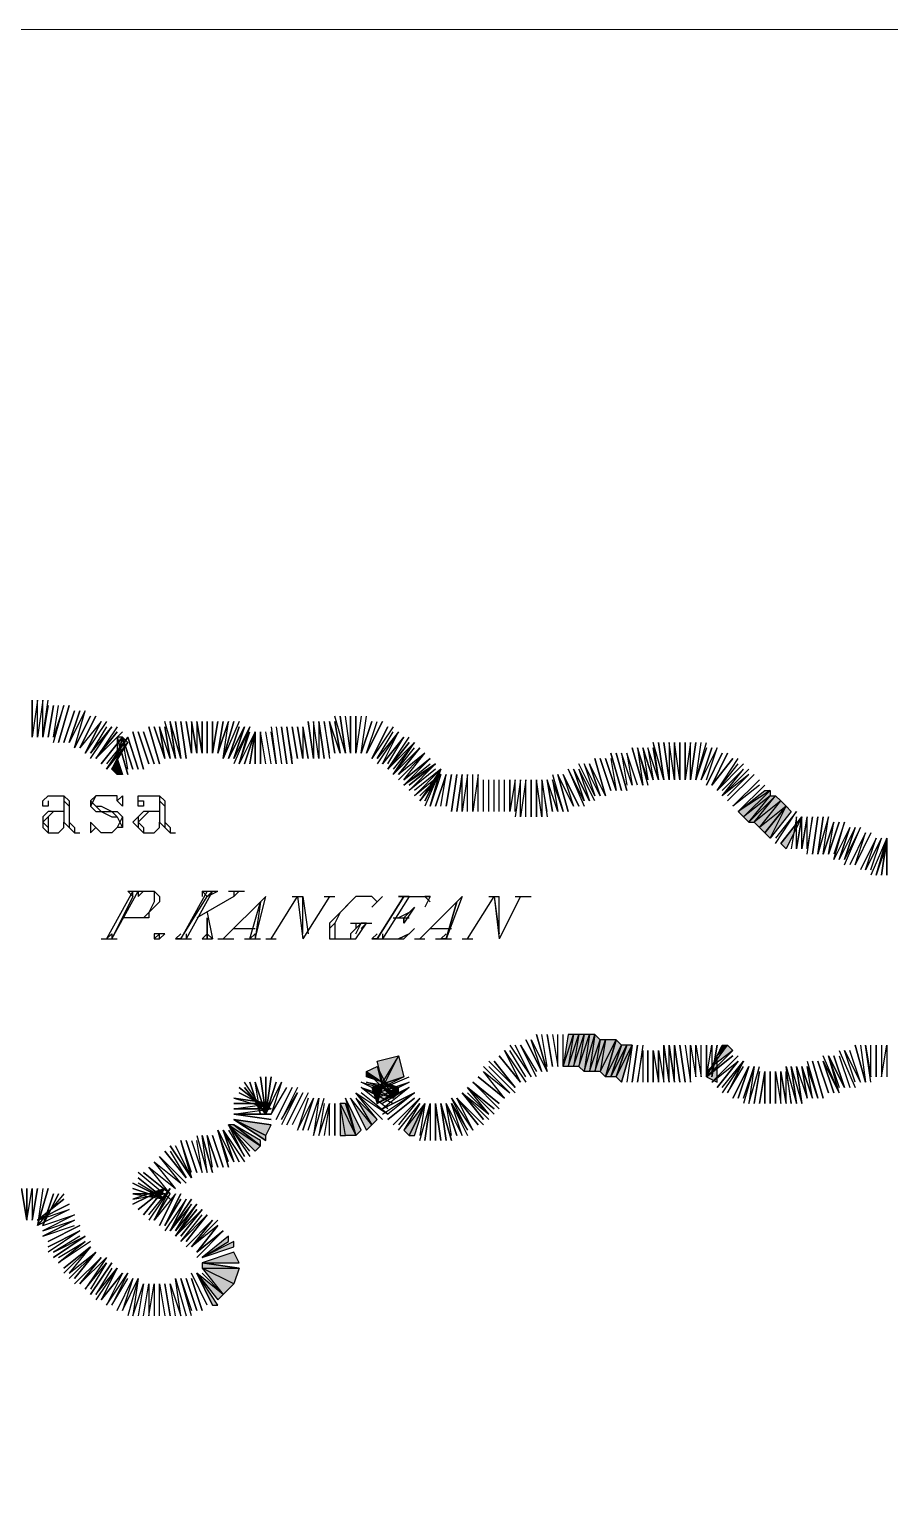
# Model space of a CAD drawing. Header units: millimetres. Extents: x 658 to 813, y 806 to 883.
# Drawn here: x 788.683 to 789.176, y 866.78 to 867.623 of the extents above; entities that cross this region are included whole.
import ezdxf

# ---------------------------------------------------------------- set-up
doc = ezdxf.new("R2010")
doc.units = ezdxf.units.MM
doc.header["$LTSCALE"] = 0.1
doc.linetypes.add('atContinuous2', pattern=[0])
doc.layers.add('arsir', color=14, linetype='Continuous', lineweight=0)
for name, color, linetype in [('pantai1', 7, 'Continuous'), ('TEXT', 8, 'Continuous'), ('zat_Mask_solid', 7, 'Continuous')]:
    doc.layers.add(name, color=color, linetype=linetype)

msp = doc.modelspace()

# ---------------------------------------------------------------- hatches: boundary and pattern name
at = {"layer": 'pantai1'}
for points in [[(788.73353, 867.2057), (788.73657, 867.21786), (788.73353, 867.21786)], [(788.73353, 867.2057), (788.73353, 867.19658), (788.73049, 867.19962)], [(788.73353, 867.2057), (788.73657, 867.19658), (788.73353, 867.19658)], [(789.11354, 867.18138), (789.09834, 867.16922), (789.1105, 867.18442)], [(789.10138, 867.16618), (789.11354, 867.18138), (789.09834, 867.16922)], [(789.11658, 867.17834), (789.10138, 867.16618), (789.11354, 867.18138)], [(789.10442, 867.16314), (789.11658, 867.17834), (789.10138, 867.16618)], [(789.11658, 867.15402), (789.11354, 867.15706), (789.1257, 867.17226)], [(789.07706, 867.03546), (789.0801, 867.04154), (789.08314, 867.04154)], [(788.88553, 867.02026), (788.88249, 867.03242), (788.89465, 867.03546)], [(788.88553, 867.01722), (788.89465, 867.03546), (788.89769, 867.0233)], [(789.07706, 867.03546), (789.07098, 867.0233), (789.07706, 867.02026)], [(788.88553, 867.02026), (788.87641, 867.0233), (788.87641, 867.02634)], [(788.88553, 867.01722), (788.87945, 867.01722), (788.88249, 867.0081)], [(788.88553, 867.02026), (788.88249, 867.0081), (788.89161, 867.01418)], [(788.88553, 867.02026), (788.89465, 867.01418), (788.89465, 867.01722)], [(788.88553, 867.01722), (788.89161, 867.01114), (788.89465, 867.01418)], [(788.86121, 866.98986), (788.86425, 866.98986), (788.86121, 867.0081)], [(788.87033, 866.98986), (788.87337, 866.9929), (788.86425, 867.01114)], [(788.87641, 866.9929), (788.87945, 866.99594), (788.86729, 867.01114)], [(788.87945, 866.99594), (788.88249, 866.99898), (788.87033, 867.01114)], [(788.89769, 866.9929), (788.90073, 866.98986), (788.90985, 867.0081)], [(788.81865, 866.98682), (788.81865, 866.98986), (788.80041, 866.99898)], [(788.81865, 866.98986), (788.82169, 866.99594), (788.80041, 866.99898)], [(788.81561, 866.98378), (788.81561, 866.98682), (788.80041, 866.99594)], [(788.79737, 866.92906), (788.79737, 866.9321), (788.78217, 866.91994)], [(788.80041, 866.92602), (788.80041, 866.92906), (788.78217, 866.91994)], [(788.80345, 866.9169), (788.80041, 866.92298), (788.78217, 866.9169)], [(788.79433, 866.89866), (788.80041, 866.90474), (788.78217, 866.91386)], [(788.78825, 866.89258), (788.79129, 866.89258), (788.77913, 866.91082)], [(788.79129, 866.89562), (788.79433, 866.89866), (788.77913, 866.91082)]]:
    msp.add_hatch(color=7, dxfattribs=at).paths.add_polyline_path(points)
h = msp.add_hatch(color=7, dxfattribs=at)
h.paths.add_polyline_path([(789.10746, 867.18442), (789.09226, 867.17226), (789.10746, 867.18746)], flags=17)
h.paths.add_polyline_path([(789.09226, 867.17226), (789.10746, 867.18746), (789.08922, 867.1753)])
h.paths.add_polyline_path([(789.10746, 867.18746), (789.08922, 867.1753), (789.10442, 867.18746)], flags=17)
h = msp.add_hatch(color=7, dxfattribs=at)
h.paths.add_polyline_path([(789.09834, 867.16922), (789.1105, 867.18442), (789.0953, 867.16922)], flags=17)
h.paths.add_polyline_path([(789.1105, 867.18442), (789.0953, 867.16922), (789.10746, 867.18442)], flags=17)
h = msp.add_hatch(color=7, dxfattribs=at)
h.paths.add_polyline_path([(789.10442, 867.16314), (789.10746, 867.1601), (789.11658, 867.17834)])
h.paths.add_polyline_path([(789.10746, 867.1601), (789.11658, 867.17834), (789.11962, 867.1753)])
h = msp.add_hatch(color=7, dxfattribs=at)
h.paths.add_polyline_path([(788.99193, 867.04762), (788.98889, 867.02938), (788.99497, 867.04762)], flags=16)
h.paths.add_polyline_path([(788.98889, 867.02938), (788.99497, 867.04762), (788.99193, 867.02938)])
h = msp.add_hatch(color=7, dxfattribs=at)
h.paths.add_polyline_path([(788.99497, 867.04762), (788.99193, 867.02938), (788.99801, 867.04762)], flags=16)
h.paths.add_polyline_path([(788.99193, 867.02938), (788.99801, 867.04762), (788.99497, 867.02938)])
h = msp.add_hatch(color=7, dxfattribs=at)
h.paths.add_polyline_path([(788.99801, 867.04762), (788.99497, 867.02938), (789.00105, 867.04762)], flags=16)
h.paths.add_polyline_path([(788.99497, 867.02938), (789.00105, 867.04762), (788.99801, 867.02938)])
h = msp.add_hatch(color=7, dxfattribs=at)
h.paths.add_polyline_path([(789.00105, 867.04762), (788.99801, 867.02938), (789.00409, 867.04762)], flags=16)
h.paths.add_polyline_path([(788.99801, 867.02938), (789.00409, 867.04762), (789.00105, 867.02634)])
h = msp.add_hatch(color=7, dxfattribs=at)
h.paths.add_polyline_path([(789.00409, 867.04762), (789.00105, 867.02634), (789.00713, 867.04762)], flags=16)
h.paths.add_polyline_path([(789.00105, 867.02634), (789.00713, 867.04762), (789.00409, 867.02634)])
h = msp.add_hatch(color=7, dxfattribs=at)
h.paths.add_polyline_path([(789.00713, 867.04762), (789.00409, 867.02634), (789.01017, 867.04458)])
h.paths.add_polyline_path([(789.00409, 867.02634), (789.01017, 867.04458), (789.00713, 867.02634)], flags=17)
h = msp.add_hatch(color=7, dxfattribs=at)
h.paths.add_polyline_path([(789.01017, 867.04458), (789.00713, 867.02634), (789.01321, 867.04458)], flags=16)
h.paths.add_polyline_path([(789.00713, 867.02634), (789.01321, 867.04458), (789.01017, 867.02634)])
h = msp.add_hatch(color=7, dxfattribs=at)
h.paths.add_polyline_path([(789.01321, 867.04458), (789.01017, 867.02634), (789.0193, 867.04458)], flags=16)
h.paths.add_polyline_path([(789.01017, 867.02634), (789.0193, 867.04458), (789.01321, 867.0233)])
h = msp.add_hatch(color=7, dxfattribs=at)
h.paths.add_polyline_path([(789.0193, 867.04458), (789.01321, 867.0233), (789.02234, 867.04154)])
h.paths.add_polyline_path([(789.01321, 867.0233), (789.02234, 867.04154), (789.01626, 867.0233)], flags=17)
h = msp.add_hatch(color=7, dxfattribs=at)
h.paths.add_polyline_path([(789.02234, 867.04154), (789.01626, 867.0233), (789.02538, 867.04154)], flags=16)
h.paths.add_polyline_path([(789.01626, 867.0233), (789.02538, 867.04154), (789.0193, 867.0233)])
h = msp.add_hatch(color=7, dxfattribs=at)
h.paths.add_polyline_path([(789.02538, 867.04154), (789.0193, 867.0233), (789.02842, 867.04154)], flags=16)
h.paths.add_polyline_path([(789.0193, 867.0233), (789.02842, 867.04154), (789.02234, 867.02026)])
h = msp.add_hatch(color=7, dxfattribs=at)
h.paths.add_polyline_path([(788.86425, 866.98986), (788.86121, 867.0081), (788.87033, 866.98986)], flags=16)
h.paths.add_polyline_path([(788.86121, 867.0081), (788.87033, 866.98986), (788.86425, 867.0081)])
h = msp.add_hatch(color=7, dxfattribs=at)
h.paths.add_polyline_path([(788.81257, 866.98074), (788.79737, 866.99594), (788.81561, 866.98378)])
h.paths.add_polyline_path([(788.79737, 866.99594), (788.81561, 866.98378), (788.80041, 866.99594)], flags=17)
h = msp.add_hatch(color=7, dxfattribs=at)
h.paths.add_polyline_path([(788.80041, 866.90474), (788.78217, 866.91386), (788.80345, 866.91386)])
h.paths.add_polyline_path([(788.78217, 866.91386), (788.80345, 866.91386), (788.78217, 866.9169)])
at = {"layer": 'zat_Mask_solid'}
for points in [[(788.73353, 867.2057), (788.73961, 867.21482), (788.73657, 867.21786)], [(789.0953, 867.16922), (789.10746, 867.18442), (789.09226, 867.17226)], [(789.07402, 867.02938), (789.08314, 867.04154), (789.08618, 867.0385)], [(788.88553, 867.01722), (788.87641, 867.02634), (788.88249, 867.02938)], [(789.07402, 867.02938), (789.07098, 867.02634), (789.07098, 867.0233)], [(788.90073, 866.98986), (788.90377, 866.98986), (788.90985, 867.0081)]]:
    msp.add_hatch(color=7, dxfattribs=at).paths.add_polyline_path(points)

# ---------------------------------------------------------------- linework, layer by layer
at = {"layer": 'arsir', "color": 7}
msp.add_lwpolyline([(783.02818, 861.68742), (790.16922, 861.68742), (790.16922, 867.62334), (783.02818, 867.62334)], close=True, dxfattribs=at)
at = {"layer": 'pantai1', "color": 7, "linetype": 'atContinuous2'}
for p, q in [((789.11658, 867.17834), (789.10442, 867.16314)), ((789.10746, 867.1601), (789.11658, 867.17834)), ((789.10746, 867.1601), (789.11658, 867.17834)), ((789.11962, 867.1753), (789.10746, 867.1601)), ((789.11658, 867.17834), (789.11962, 867.1753)), ((789.10442, 867.16314), (789.10746, 867.1601)), ((789.0193, 867.04458), (789.01321, 867.0233)), ((789.01321, 867.0233), (789.02234, 867.04154)), ((789.01321, 867.0233), (789.02234, 867.04154)), ((789.02234, 867.04154), (789.01626, 867.0233)), ((789.02234, 867.04154), (789.01626, 867.0233)), ((789.01626, 867.0233), (789.02538, 867.04154)), ((789.01626, 867.0233), (789.02538, 867.04154)), ((789.02234, 867.04154), (789.0193, 867.04458)), ((789.02538, 867.04154), (789.0193, 867.0233)), ((789.02538, 867.04154), (789.0193, 867.0233)), ((789.0193, 867.0233), (789.02842, 867.04154)), ((789.0193, 867.0233), (789.02842, 867.04154)), ((789.02538, 867.04154), (789.02234, 867.04154)), ((789.02842, 867.04154), (789.02234, 867.02026)), ((789.02842, 867.04154), (789.02538, 867.04154)), ((789.01626, 867.0233), (789.01321, 867.0233)), ((789.0193, 867.0233), (789.01626, 867.0233)), ((789.02234, 867.02026), (789.0193, 867.0233)), ((788.86425, 866.98986), (788.86121, 867.0081)), ((788.86121, 867.0081), (788.87033, 866.98986)), ((788.86121, 867.0081), (788.87033, 866.98986)), ((788.86425, 867.0081), (788.86121, 867.0081)), ((788.87033, 866.98986), (788.86425, 867.0081)), ((788.81257, 866.98074), (788.79737, 866.99594)), ((788.79737, 866.99594), (788.81561, 866.98378)), ((788.79737, 866.99594), (788.81561, 866.98378)), ((788.80041, 866.99594), (788.79737, 866.99594)), ((788.81561, 866.98378), (788.80041, 866.99594)), ((788.87033, 866.98986), (788.86425, 866.98986)), ((788.81561, 866.98378), (788.81257, 866.98074)), ((788.80345, 866.91386), (788.78217, 866.9169)), ((788.78217, 866.9169), (788.78217, 866.91386)), ((788.80041, 866.90474), (788.78217, 866.91386)), ((788.78217, 866.91386), (788.80345, 866.91386)), ((788.78217, 866.91386), (788.80345, 866.91386)), ((788.80345, 866.91386), (788.80041, 866.90474))]:
    msp.add_line(p, q, dxfattribs=at)
at = {"layer": 'pantai1', "color": 7}
for points in [[(788.69097, 867.21786), (788.69097, 867.23914), (788.68793, 867.21786), (788.68793, 867.23914), (788.68489, 867.21786), (788.68489, 867.23914), (788.68489, 867.21786)], [(788.69401, 867.2361), (788.69097, 867.21786), (788.69401, 867.23914)], [(788.69705, 867.2361), (788.69401, 867.21786), (788.69705, 867.2361)], [(788.69705, 867.21482), (788.70313, 867.2361), (788.69705, 867.21786), (788.70009, 867.2361)], [(788.70009, 867.21482), (788.70617, 867.2361), (788.70009, 867.21482)], [(788.70921, 867.23306), (788.70313, 867.21482), (788.70921, 867.23306)], [(788.70921, 867.21178), (788.71529, 867.23306), (788.70617, 867.21482), (788.71225, 867.23306), (788.70617, 867.21482)], [(788.71833, 867.23002), (788.70921, 867.21178), (788.71833, 867.23002)], [(788.72441, 867.22698), (788.71225, 867.21178), (788.72137, 867.23002), (788.71225, 867.21178)], [(788.72745, 867.22698), (788.71529, 867.20874), (788.72441, 867.22698), (788.71529, 867.20874)], [(788.77001, 867.2057), (788.76697, 867.22698), (788.77001, 867.2057), (788.76697, 867.22698), (788.77001, 867.2057), (788.76393, 867.22698), (788.76697, 867.2057), (788.76393, 867.22698), (788.76697, 867.2057), (788.76089, 867.22698)], [(788.77305, 867.2057), (788.77001, 867.22698), (788.77305, 867.2057), (788.77001, 867.22698)], [(788.77609, 867.22698), (788.77609, 867.20874), (788.77305, 867.22698), (788.77609, 867.20874), (788.77305, 867.22698)], [(788.77913, 867.22698), (788.77913, 867.20874), (788.77609, 867.22698), (788.77913, 867.20874)], [(788.78217, 867.20874), (788.78217, 867.22698), (788.78217, 867.20874), (788.77913, 867.22698), (788.78217, 867.20874)], [(788.78521, 867.20874), (788.78521, 867.22698), (788.78521, 867.20874), (788.78521, 867.22698)], [(788.78825, 867.20874), (788.79129, 867.22698), (788.78825, 867.20874), (788.78825, 867.22698), (788.78825, 867.20874)], [(788.79433, 867.2057), (788.79737, 867.22698), (788.79129, 867.20874), (788.79737, 867.22698)], [(788.79433, 867.22698), (788.79129, 867.20874), (788.79433, 867.22698), (788.79129, 867.20874)], [(788.80345, 867.22698), (788.79433, 867.2057), (788.80041, 867.22698), (788.79433, 867.2057), (788.80041, 867.22698)], [(788.84905, 867.22698), (788.85209, 867.2057), (788.84905, 867.22698), (788.84905, 867.2057), (788.84601, 867.22698), (788.84601, 867.2057), (788.84297, 867.22698), (788.84601, 867.2057)], [(788.85513, 867.20874), (788.85209, 867.22698), (788.85513, 867.2057)], [(788.86121, 867.20874), (788.85817, 867.22698), (788.86121, 867.20874), (788.85513, 867.22698), (788.85817, 867.20874), (788.85513, 867.22698)], [(788.86425, 867.20874), (788.85817, 867.23002)], [(788.86121, 867.23002), (788.86425, 867.20874), (788.86121, 867.23002)], [(788.86729, 867.20874), (788.86729, 867.23002), (788.86729, 867.20874), (788.86425, 867.23002)], [(788.87337, 867.23002), (788.87033, 867.20874), (788.87033, 867.23002), (788.87033, 867.20874)], [(788.87337, 867.20874), (788.87945, 867.22698), (788.87337, 867.20874), (788.87641, 867.23002)], [(788.88553, 867.22698), (788.87641, 867.20874), (788.88553, 867.22698)], [(788.87641, 867.20874), (788.88249, 867.22698)], [(788.71833, 867.2057), (788.73049, 867.22394), (788.71833, 867.20874), (788.73049, 867.22394)], [(788.72745, 867.22394), (788.71833, 867.20874)], [(788.73353, 867.22394), (788.72137, 867.2057)], [(788.73657, 867.2209), (788.72137, 867.2057), (788.73353, 867.2209), (788.72137, 867.2057), (788.73353, 867.2209)], [(788.73657, 867.21786), (788.72441, 867.20266), (788.73657, 867.21786), (788.72441, 867.20266), (788.73657, 867.21786)], [(788.73049, 867.19962), (788.73961, 867.21482), (788.72745, 867.19962), (788.73961, 867.21786), (788.72745, 867.19962)], [(788.73961, 867.21786), (788.72745, 867.20266)], [(788.73961, 867.19658), (788.73353, 867.21786), (788.73961, 867.19658)], [(788.73353, 867.2057), (788.73657, 867.21786), (788.73353, 867.21786), (788.73353, 867.2057)], [(788.73353, 867.2057), (788.73961, 867.21482), (788.73657, 867.21786), (788.73353, 867.2057)], [(788.74265, 867.19962), (788.73657, 867.21786), (788.74265, 867.19962)], [(788.73961, 867.19962), (788.73657, 867.21786)], [(788.74569, 867.19962), (788.73961, 867.21786), (788.74569, 867.19962)], [(788.74873, 867.19962), (788.74265, 867.2209), (788.74873, 867.19962)], [(788.74569, 867.2209), (788.75177, 867.20266), (788.74569, 867.2209), (788.75177, 867.20266)], [(788.74873, 867.2209), (788.75481, 867.20266), (788.74873, 867.2209), (788.75481, 867.20266), (788.74873, 867.2209)], [(788.75785, 867.20266), (788.75177, 867.22394), (788.75785, 867.20266), (788.75177, 867.22394), (788.75785, 867.20266)], [(788.76089, 867.2057), (788.75481, 867.22394), (788.76089, 867.2057), (788.75481, 867.22394)], [(788.76393, 867.2057), (788.75785, 867.22394), (788.76089, 867.2057), (788.75785, 867.22394)], [(788.76393, 867.2057), (788.76089, 867.22394), (788.76393, 867.2057), (788.76089, 867.22394)], [(788.79737, 867.2057), (788.80649, 867.22394), (788.79737, 867.2057), (788.80345, 867.22394), (788.79737, 867.2057), (788.80345, 867.22394)], [(788.80345, 867.20266), (788.80953, 867.22394), (788.80041, 867.20266)], [(788.80953, 867.22394), (788.80041, 867.2057), (788.80649, 867.22394), (788.80041, 867.2057), (788.80649, 867.22394), (788.80041, 867.2057)], [(788.81257, 867.2209), (788.80345, 867.20266), (788.80953, 867.2209)], [(788.81257, 867.2209), (788.80953, 867.20266), (788.81257, 867.2209), (788.80649, 867.20266), (788.81257, 867.2209), (788.80649, 867.20266)], [(788.81257, 867.20266), (788.81257, 867.2209), (788.81257, 867.20266)], [(788.81865, 867.20266), (788.81561, 867.2209), (788.81561, 867.20266), (788.81561, 867.2209)], [(788.82169, 867.20266), (788.81865, 867.2209)], [(788.82169, 867.22394), (788.82473, 867.20266), (788.82169, 867.2209)], [(788.82473, 867.22394), (788.82777, 867.20266)], [(788.82777, 867.22394), (788.83081, 867.20266), (788.82777, 867.22394), (788.83081, 867.20266)], [(788.83385, 867.2057), (788.83081, 867.22394), (788.83385, 867.20266), (788.83081, 867.22394)], [(788.83385, 867.22394), (788.83689, 867.2057), (788.83385, 867.22394), (788.83689, 867.2057)], [(788.84297, 867.2057), (788.83993, 867.22394), (788.84297, 867.2057), (788.83993, 867.22394), (788.83993, 867.2057), (788.83689, 867.22394), (788.83993, 867.2057), (788.83689, 867.22394)], [(788.89161, 867.22394), (788.87945, 867.2057), (788.88857, 867.22394), (788.87945, 867.2057)], [(788.88553, 867.20266), (788.89465, 867.2209), (788.88249, 867.20266)], [(788.89465, 867.2209), (788.88249, 867.2057), (788.89161, 867.2209)], [(788.88857, 867.20266), (788.89769, 867.21786), (788.88553, 867.20266), (788.89769, 867.21786)], [(788.90377, 867.21482), (788.88857, 867.19962), (788.90073, 867.21482), (788.88857, 867.19962), (788.90073, 867.21786)], [(788.89161, 867.19658), (788.90377, 867.21482), (788.89161, 867.19962)], [(788.89769, 867.1905), (788.91289, 867.2057), (788.89769, 867.19354), (788.91289, 867.2057), (788.89769, 867.19354), (788.90985, 867.20874), (788.89465, 867.19354), (788.90985, 867.20874), (788.89465, 867.19658), (788.90681, 867.21178), (788.89465, 867.19658), (788.90681, 867.21178), (788.89161, 867.19658), (788.90377, 867.21178)], [(789.02234, 867.18746), (789.01626, 867.20874), (789.02234, 867.18746)], [(789.02538, 867.18746), (789.0193, 867.20874), (789.02538, 867.18746)], [(789.03146, 867.1905), (789.02538, 867.20874), (789.02842, 867.1905), (789.02234, 867.20874), (789.02538, 867.1905)], [(789.03146, 867.21178), (789.0345, 867.1905), (789.02842, 867.21178), (789.0345, 867.1905)], [(789.0345, 867.21178), (789.03754, 867.19354), (789.03146, 867.21178), (789.03754, 867.1905)], [(789.04362, 867.19354), (789.03754, 867.21178), (789.04058, 867.19354), (789.0345, 867.21178), (789.04058, 867.19354)], [(789.04666, 867.19354), (789.04362, 867.21482), (789.04666, 867.19354), (789.04058, 867.21482), (789.04362, 867.19354), (789.04058, 867.21178)], [(789.05274, 867.19354), (789.0497, 867.21482), (789.0497, 867.19354), (789.04666, 867.21482), (789.0497, 867.19354)], [(789.05578, 867.19354), (789.05578, 867.21482), (789.05578, 867.19354), (789.05274, 867.21482), (789.05274, 867.19354), (789.05274, 867.21482)], [(789.06186, 867.19354), (789.0649, 867.21482), (789.06186, 867.19354), (789.06186, 867.21482), (789.05882, 867.19354), (789.05882, 867.21482), (789.05882, 867.19354)], [(789.07098, 867.21178), (789.0649, 867.19354), (789.07098, 867.21482)], [(789.0649, 867.19354), (789.06794, 867.21482)], [(789.07098, 867.19354), (789.07706, 867.21178), (789.06794, 867.19354), (789.07402, 867.21178), (789.06794, 867.19354)], [(789.0801, 867.20874), (789.07098, 867.1905), (789.0801, 867.20874)], [(789.07402, 867.1905), (789.08314, 867.20874), (789.07402, 867.1905)], [(788.73353, 867.2057), (788.73353, 867.19658), (788.73049, 867.19962), (788.73353, 867.2057)], [(788.73353, 867.2057), (788.73657, 867.19658), (788.73353, 867.19658), (788.73353, 867.2057)], [(788.91593, 867.20266), (788.89769, 867.1905), (788.91289, 867.20266)], [(788.91593, 867.19962), (788.90073, 867.18746), (788.91593, 867.20266), (788.90073, 867.1905), (788.91593, 867.20266), (788.90073, 867.1905)], [(789.01017, 867.18442), (789.00105, 867.20266), (789.00713, 867.18442), (788.99801, 867.20266)], [(789.01321, 867.18442), (789.00713, 867.2057), (789.01321, 867.18442), (789.00409, 867.20266), (789.01017, 867.18442), (789.00409, 867.20266)], [(789.01017, 867.2057), (789.01626, 867.18746), (789.01017, 867.2057)], [(789.01626, 867.2057), (789.0193, 867.18746), (789.01321, 867.2057), (789.0193, 867.18746)], [(789.08618, 867.2057), (789.07402, 867.1905), (789.08618, 867.2057)], [(789.07706, 867.18746), (789.08922, 867.2057)], [(789.09226, 867.20266), (789.07706, 867.18746), (789.08922, 867.20266)], [(788.90681, 867.18442), (788.91897, 867.19658), (788.90377, 867.18442), (788.91897, 867.19962), (788.90377, 867.18442)], [(788.91897, 867.19962), (788.90377, 867.18746)], [(788.91897, 867.19962), (788.90681, 867.18138), (788.91897, 867.19658), (788.90681, 867.18138)], [(788.91897, 867.19658), (788.91289, 867.17834), (788.91897, 867.19962), (788.90985, 867.17834)], [(788.90985, 867.18138), (788.91897, 867.19962), (788.90985, 867.18138)], [(788.91897, 867.17834), (788.92201, 867.19658), (788.91593, 867.17834), (788.92201, 867.19658)], [(788.92201, 867.17834), (788.92505, 867.19658), (788.92201, 867.17834)], [(788.92809, 867.19658), (788.92505, 867.1753), (788.92809, 867.19658)], [(788.93417, 867.1753), (788.93417, 867.19658), (788.93113, 867.1753), (788.93113, 867.19658), (788.92809, 867.1753), (788.93113, 867.19658)], [(788.94025, 867.1753), (788.94025, 867.19658), (788.93721, 867.1753), (788.93721, 867.19658)], [(788.94329, 867.1753), (788.94329, 867.19354)], [(788.94633, 867.1753), (788.94633, 867.19354)], [(788.94937, 867.1753), (788.94937, 867.19354)], [(788.95241, 867.1753), (788.95241, 867.19354)], [(788.95545, 867.1753), (788.95545, 867.19354)], [(788.96153, 867.1753), (788.96153, 867.19354), (788.95849, 867.1753), (788.95849, 867.19354), (788.95849, 867.1753)], [(788.96761, 867.17226), (788.96761, 867.19354), (788.96457, 867.17226), (788.96457, 867.19354), (788.96153, 867.17226)], [(788.97065, 867.19354), (788.97065, 867.17226), (788.97065, 867.19354), (788.97065, 867.17226)], [(788.97673, 867.19354), (788.97673, 867.17226), (788.97369, 867.19354), (788.97369, 867.17226), (788.97369, 867.19354)], [(788.97977, 867.1753), (788.97673, 867.19354), (788.97977, 867.17226)], [(788.98281, 867.19658), (788.98889, 867.1753), (788.98281, 867.19354), (788.98585, 867.1753), (788.97977, 867.19354), (788.98281, 867.1753), (788.97977, 867.19354)], [(788.98889, 867.19658), (788.99497, 867.17834), (788.98585, 867.19658), (788.99193, 867.1753), (788.98585, 867.19658)], [(788.99801, 867.17834), (788.98889, 867.19658), (788.99801, 867.17834)], [(788.99497, 867.19962), (789.00105, 867.18138), (788.99193, 867.19962), (789.00105, 867.17834)], [(789.00713, 867.18138), (788.99801, 867.19962), (789.00409, 867.18138), (788.99497, 867.19962), (789.00409, 867.18138)], [(789.08314, 867.18442), (789.0953, 867.19658), (789.0801, 867.18442), (789.0953, 867.19962)], [(789.0801, 867.18442), (789.09226, 867.19962), (789.0801, 867.18746)], [(789.09834, 867.19658), (789.08314, 867.18138), (789.09834, 867.19658)], [(789.10138, 867.1905), (789.08618, 867.17834), (789.10138, 867.19354)], [(789.10442, 867.1905), (789.08922, 867.1753)], [(789.09226, 867.17226), (789.10746, 867.18746), (789.08922, 867.1753), (789.09226, 867.17226)], [(789.10746, 867.18746), (789.08922, 867.1753), (789.10442, 867.18746), (789.10746, 867.18746)], [(789.10746, 867.18442), (789.09226, 867.17226), (789.10746, 867.18746), (789.10746, 867.18442)], [(789.0953, 867.16922), (789.10746, 867.18442), (789.09226, 867.17226), (789.0953, 867.16922)], [(789.09834, 867.16922), (789.1105, 867.18442), (789.0953, 867.16922), (789.09834, 867.16922)], [(789.1105, 867.18442), (789.0953, 867.16922), (789.10746, 867.18442), (789.1105, 867.18442)], [(789.11354, 867.18138), (789.09834, 867.16922), (789.1105, 867.18442), (789.11354, 867.18138)], [(789.10138, 867.16618), (789.11354, 867.18138), (789.09834, 867.16922), (789.10138, 867.16618)], [(789.11658, 867.17834), (789.10138, 867.16618), (789.11354, 867.18138), (789.11658, 867.17834)], [(789.10442, 867.16314), (789.11658, 867.17834), (789.10138, 867.16618), (789.10442, 867.16314)], [(789.1105, 867.15706), (789.12266, 867.1753), (789.1105, 867.1601)], [(789.11658, 867.15402), (789.11354, 867.15706), (789.1257, 867.17226), (789.11658, 867.15402)], [(789.1257, 867.17226), (789.11354, 867.15706)], [(789.12266, 867.15402), (789.12266, 867.17226), (789.11962, 867.15402)], [(789.1257, 867.15402), (789.1257, 867.17226), (789.12266, 867.15402), (789.1257, 867.17226)], [(789.12874, 867.15098), (789.13178, 867.17226), (789.12874, 867.15402), (789.12874, 867.17226), (789.1257, 867.15402), (789.12874, 867.17226)], [(789.13482, 867.17226), (789.13178, 867.15098), (789.13482, 867.17226)], [(789.13786, 867.15098), (789.1409, 867.17226), (789.13482, 867.15098), (789.13786, 867.17226), (789.13482, 867.15098)], [(789.1409, 867.15098), (789.14698, 867.16922), (789.1409, 867.15098), (789.14394, 867.16922), (789.13786, 867.15098), (789.14394, 867.16922)], [(789.15306, 867.16618), (789.14394, 867.14794), (789.15002, 867.16922), (789.14394, 867.15098)], [(789.1561, 867.16618), (789.14698, 867.14794), (789.15306, 867.16618), (789.14698, 867.14794)], [(789.15002, 867.1449), (789.15914, 867.16618), (789.15002, 867.14794), (789.1561, 867.16618), (789.15002, 867.14794)], [(789.16522, 867.16314), (789.1561, 867.1449), (789.16218, 867.16314), (789.15306, 867.1449)], [(789.16522, 867.14186), (789.1713, 867.1601), (789.16218, 867.14186), (789.16826, 867.1601), (789.15914, 867.14186)], [(789.16826, 867.13882), (789.17434, 867.1601), (789.16522, 867.13882)], [(789.17434, 867.13882), (789.17434, 867.1601), (789.17434, 867.13882), (789.17434, 867.1601), (789.1713, 867.13882), (789.17434, 867.1601)], [(789.1713, 867.13882), (789.17434, 867.15706), (789.16826, 867.13882), (789.17434, 867.15706)], [(788.95849, 867.04154), (788.97065, 867.0233), (788.96153, 867.04154)], [(788.97369, 867.0233), (788.96457, 867.04154), (788.97369, 867.02634)], [(788.96761, 867.04458), (788.97673, 867.02634), (788.96761, 867.04458)], [(788.97673, 867.02634), (788.97065, 867.04458), (788.97977, 867.02634), (788.97369, 867.04762), (788.97977, 867.02634)], [(788.97977, 867.02938), (788.97673, 867.04762)], [(788.98281, 867.02938), (788.97977, 867.04762), (788.98281, 867.02938)], [(788.98281, 867.04762), (788.98585, 867.02938), (788.98585, 867.04762)], [(788.98889, 867.02938), (788.98889, 867.04762)], [(788.99193, 867.04762), (788.98889, 867.02938), (788.99497, 867.04762), (788.99193, 867.04762)], [(788.98889, 867.02938), (788.99497, 867.04762), (788.99193, 867.02938), (788.98889, 867.02938)], [(788.99497, 867.04762), (788.99193, 867.02938), (788.99801, 867.04762), (788.99497, 867.04762)], [(788.99193, 867.02938), (788.99801, 867.04762), (788.99497, 867.02938), (788.99193, 867.02938)], [(788.99801, 867.04762), (788.99497, 867.02938), (789.00105, 867.04762), (788.99801, 867.04762)], [(788.99497, 867.02938), (789.00105, 867.04762), (788.99801, 867.02938), (788.99497, 867.02938)], [(789.00105, 867.04762), (788.99801, 867.02938), (789.00409, 867.04762), (789.00105, 867.04762)], [(788.99801, 867.02938), (789.00409, 867.04762), (789.00105, 867.02634), (788.99801, 867.02938)], [(789.00409, 867.04762), (789.00105, 867.02634), (789.00713, 867.04762), (789.00409, 867.04762)], [(789.00105, 867.02634), (789.00713, 867.04762), (789.00409, 867.02634), (789.00105, 867.02634)], [(789.00713, 867.04762), (789.00409, 867.02634), (789.01017, 867.04458), (789.00713, 867.04762)], [(789.00409, 867.02634), (789.01017, 867.04458), (789.00713, 867.02634), (789.00409, 867.02634)], [(789.01017, 867.04458), (789.00713, 867.02634), (789.01321, 867.04458), (789.01017, 867.04458)], [(789.00713, 867.02634), (789.01321, 867.04458), (789.01017, 867.02634), (789.00713, 867.02634)], [(789.01321, 867.04458), (789.01017, 867.02634), (789.0193, 867.04458), (789.01321, 867.04458)], [(789.01017, 867.02634), (789.0193, 867.04458), (789.01321, 867.0233), (789.01017, 867.02634)], [(789.01321, 867.0233), (789.0193, 867.04458)], [(789.01626, 867.0233), (789.02234, 867.04154)], [(789.0193, 867.0233), (789.02538, 867.04154)], [(789.02234, 867.02026), (789.02842, 867.04154), (789.02538, 867.02026)], [(789.03146, 867.04154), (789.02842, 867.02026), (789.03146, 867.04154)], [(789.0345, 867.04154), (789.03146, 867.02026), (789.0345, 867.0385), (789.0345, 867.02026)], [(789.04362, 867.0385), (789.04666, 867.02026), (789.04666, 867.04154), (789.0497, 867.02026), (789.04666, 867.04154)], [(789.0497, 867.02026), (789.0497, 867.04154), (789.05274, 867.02026), (789.0497, 867.04154)], [(789.05274, 867.02026), (789.05274, 867.04154), (789.05578, 867.02026), (789.05274, 867.04154)], [(789.05578, 867.04154), (789.05882, 867.02026), (789.05578, 867.04154)], [(789.05882, 867.04154), (789.06186, 867.02026), (789.06186, 867.04154), (789.0649, 867.0233), (789.0649, 867.04154), (789.06794, 867.0233), (789.06794, 867.04154)], [(789.07098, 867.0233), (789.07098, 867.04154), (789.07098, 867.0233), (789.07402, 867.04154), (789.07402, 867.0233), (789.07706, 867.04154), (789.07402, 867.0233), (789.07706, 867.04154)], [(789.07402, 867.02938), (789.08314, 867.04154), (789.08618, 867.0385), (789.07402, 867.02938)], [(789.07706, 867.03546), (789.0801, 867.04154), (789.08314, 867.04154), (789.07706, 867.03546)], [(789.1561, 867.04154), (789.16218, 867.02026), (789.1561, 867.04154)], [(789.15914, 867.04154), (789.16218, 867.02026)], [(789.16522, 867.02026), (789.16218, 867.04154), (789.16522, 867.0233), (789.16522, 867.04154)], [(789.16826, 867.0233), (789.16826, 867.04154), (789.16826, 867.0233)], [(789.1713, 867.04154), (789.1713, 867.0233), (789.17434, 867.04154), (789.17434, 867.0233)], [(788.88553, 867.02026), (788.88249, 867.03242), (788.89465, 867.03546), (788.88553, 867.02026)], [(788.88553, 867.01722), (788.89465, 867.03546), (788.89769, 867.0233), (788.88553, 867.01722)], [(788.94633, 867.03242), (788.96153, 867.01722), (788.94937, 867.03242), (788.96153, 867.01722)], [(788.96457, 867.02026), (788.95241, 867.03546), (788.96457, 867.02026), (788.95545, 867.0385), (788.96761, 867.02026)], [(788.96761, 867.0233), (788.95849, 867.0385)], [(789.03754, 867.0385), (789.03754, 867.02026), (789.03754, 867.0385)], [(789.04058, 867.02026), (789.04058, 867.0385), (789.04058, 867.02026)], [(789.04058, 867.0385), (789.04362, 867.02026), (789.04362, 867.0385), (789.04362, 867.02026)], [(789.08618, 867.0385), (789.07098, 867.0233), (789.08618, 867.03546), (789.07098, 867.0233), (789.08618, 867.03546)], [(789.07706, 867.03546), (789.07098, 867.0233), (789.07706, 867.02026), (789.07706, 867.03546)], [(789.08922, 867.03546), (789.07402, 867.02026), (789.08922, 867.03546)], [(789.07402, 867.02026), (789.08922, 867.03242), (789.07706, 867.01722), (789.08922, 867.03242)], [(789.0801, 867.01722), (789.09226, 867.03242), (789.0801, 867.01418)], [(789.09226, 867.03242), (789.08314, 867.01418), (789.09226, 867.02938)], [(789.12874, 867.03242), (789.13482, 867.01114)], [(789.13786, 867.01114), (789.13178, 867.03242), (789.13786, 867.01114), (789.13178, 867.03242), (789.13786, 867.01114)], [(789.1409, 867.01418), (789.13482, 867.03242), (789.1409, 867.01418), (789.13482, 867.03242), (789.1409, 867.01418), (789.13482, 867.03242)], [(789.13786, 867.03242), (789.14698, 867.01418), (789.13786, 867.03546)], [(789.13786, 867.03242), (789.14394, 867.01418), (789.13786, 867.03242), (789.14394, 867.01418)], [(789.14698, 867.01418), (789.1409, 867.03546), (789.14698, 867.01722)], [(789.15002, 867.01722), (789.1409, 867.03546), (789.15002, 867.01722), (789.14394, 867.03546), (789.15002, 867.01722)], [(789.14698, 867.0385), (789.1561, 867.01722)], [(789.14698, 867.03546), (789.15306, 867.01722)], [(789.1561, 867.02026), (789.15002, 867.0385), (789.15914, 867.02026), (789.15306, 867.0385)], [(788.81561, 867.0233), (788.81865, 867.00202), (788.81561, 867.0233)], [(788.81865, 867.0233), (788.81865, 867.00202), (788.81865, 867.0233)], [(788.82169, 867.0233), (788.81865, 867.00202), (788.82169, 867.0233)], [(788.88857, 867.00506), (788.87337, 867.01722), (788.89161, 867.0081), (788.87337, 867.01722), (788.89161, 867.01114), (788.87337, 867.02026), (788.89465, 867.01418), (788.87641, 867.02026), (788.89465, 867.01722), (788.87641, 867.0233)], [(788.88553, 867.01722), (788.87641, 867.02634), (788.88249, 867.02938), (788.88553, 867.01722)], [(788.88553, 867.02026), (788.87641, 867.0233), (788.87641, 867.02634), (788.88553, 867.02026)], [(788.87945, 867.01722), (788.89769, 867.0233), (788.87945, 867.01722)], [(788.89769, 867.0233), (788.87945, 867.01418), (788.90073, 867.0233)], [(788.89161, 867.01114), (788.88249, 867.02938)], [(788.94025, 867.0233), (788.95545, 867.01114), (788.94025, 867.0233)], [(788.95545, 867.01114), (788.94329, 867.02634), (788.95849, 867.01418), (788.94329, 867.02938)], [(788.94633, 867.02938), (788.96153, 867.01418)], [(789.07402, 867.02938), (789.07098, 867.02634), (789.07098, 867.0233), (789.07402, 867.02938)], [(789.0953, 867.02938), (789.08618, 867.01114), (789.0953, 867.02938), (789.08922, 867.01114), (789.0953, 867.02938)], [(789.09226, 867.01114), (789.09834, 867.02938), (789.09226, 867.0081)], [(789.09834, 867.02938), (789.0953, 867.0081), (789.10138, 867.02938)], [(789.10138, 867.02634), (789.09834, 867.0081), (789.10138, 867.02634)], [(789.10442, 867.02634), (789.10138, 867.0081), (789.10442, 867.02634), (789.10442, 867.0081), (789.10442, 867.02634)], [(789.10746, 867.02634), (789.10746, 867.0081), (789.10746, 867.02634), (789.10746, 867.0081)], [(789.1105, 867.02634), (789.1105, 867.0081), (789.1105, 867.02634), (789.11354, 867.0081), (789.11354, 867.02634), (789.11658, 867.0081), (789.11354, 867.02634)], [(789.11658, 867.0081), (789.11658, 867.02634), (789.11962, 867.0081), (789.11658, 867.02938), (789.12266, 867.0081), (789.11962, 867.02938), (789.12266, 867.0081)], [(789.11962, 867.02938), (789.1257, 867.0081), (789.12266, 867.02938), (789.1257, 867.0081)], [(789.12266, 867.02938), (789.12874, 867.01114), (789.1257, 867.02938), (789.12874, 867.01114)], [(789.1257, 867.02938), (789.13178, 867.01114), (789.1257, 867.02938)], [(789.13178, 867.01114), (789.12874, 867.02938), (789.13482, 867.01114), (789.12874, 867.02938)], [(788.80345, 867.01722), (788.81865, 867.00506), (788.80345, 867.01722)], [(788.81865, 867.00202), (788.80649, 867.02026)], [(788.80649, 867.01722), (788.81865, 867.00202), (788.80649, 867.01722)], [(788.81561, 867.00202), (788.80953, 867.02026), (788.81561, 867.00202), (788.80953, 867.02026)], [(788.81561, 867.00202), (788.81257, 867.02026), (788.81865, 867.00202), (788.81257, 867.02026)], [(788.81865, 867.00202), (788.82473, 867.02026), (788.81865, 867.00202), (788.82777, 867.02026), (788.82169, 867.00202), (788.83081, 867.01722)], [(788.82473, 866.99898), (788.83385, 867.01722), (788.82473, 866.99898)], [(788.83689, 867.01722), (788.82777, 866.99898), (788.83689, 867.01418), (788.82777, 866.99594)], [(788.88553, 867.01722), (788.87945, 867.01722), (788.88249, 867.0081), (788.88553, 867.01722)], [(788.88553, 867.02026), (788.88249, 867.0081), (788.89161, 867.01418), (788.88553, 867.02026)], [(788.88249, 867.01418), (788.90073, 867.02026), (788.88249, 867.01114), (788.90073, 867.02026)], [(788.90073, 867.01722), (788.88249, 867.0081), (788.90073, 867.01722), (788.88553, 867.0081)], [(788.88553, 867.02026), (788.89465, 867.01418), (788.89465, 867.01722), (788.88553, 867.02026)], [(788.88553, 867.01722), (788.89161, 867.01114), (788.89465, 867.01418), (788.88553, 867.01722)], [(788.90073, 867.01722), (788.88553, 867.00506), (788.90377, 867.01418), (788.88553, 867.00506)], [(788.94633, 867.00202), (788.93417, 867.01722), (788.94937, 867.00202)], [(788.93417, 867.01722), (788.94937, 867.00506), (788.93417, 867.01722), (788.94937, 867.00506)], [(788.93721, 867.02026), (788.95241, 867.00506), (788.93721, 867.02026), (788.95241, 867.0081), (788.93721, 867.02026)], [(788.80041, 867.01114), (788.82169, 867.00506), (788.80345, 867.01418), (788.82169, 867.00506), (788.80345, 867.01418), (788.82169, 867.00506)], [(788.80041, 867.00202), (788.82169, 867.00506), (788.80041, 867.00506), (788.82169, 867.00506), (788.80041, 867.00506), (788.82169, 867.0081), (788.80041, 867.0081), (788.82169, 867.0081), (788.80041, 867.0081), (788.82169, 867.0081), (788.80041, 867.01114), (788.82169, 867.0081)], [(788.83993, 867.01418), (788.83081, 866.99594), (788.83993, 867.01418)], [(788.84297, 867.01418), (788.83385, 866.99594)], [(788.84297, 867.01114), (788.83689, 866.9929), (788.84601, 867.01114), (788.83993, 866.9929), (788.84601, 867.01114)], [(788.84297, 866.9929), (788.84905, 867.01114), (788.84601, 866.98986), (788.85209, 867.01114)], [(788.85209, 867.0081), (788.84905, 866.98986), (788.85513, 867.0081), (788.85209, 866.98986)], [(788.85513, 866.98986), (788.85513, 867.0081)], [(788.85817, 866.98986), (788.85817, 867.0081), (788.85817, 866.98986)], [(788.86121, 866.98986), (788.86425, 866.98986), (788.86121, 867.0081), (788.86121, 866.98986)], [(788.86425, 866.98986), (788.86121, 867.0081)], [(788.87033, 866.98986), (788.87337, 866.9929), (788.86425, 867.01114), (788.87033, 866.98986)], [(788.86425, 867.0081), (788.87033, 866.98986)], [(788.87641, 866.9929), (788.86729, 867.01114)], [(788.87641, 866.9929), (788.87945, 866.99594), (788.86729, 867.01114), (788.87641, 866.9929)], [(788.87945, 866.99594), (788.86729, 867.01114)], [(788.88249, 866.99898), (788.87033, 867.01418), (788.88553, 866.99898)], [(788.87033, 867.01418), (788.88857, 867.00202), (788.87337, 867.01418)], [(788.87945, 866.99594), (788.88249, 866.99898), (788.87033, 867.01114), (788.87945, 866.99594)], [(788.88553, 867.00202), (788.90377, 867.01418), (788.88857, 867.00202)], [(788.88857, 866.99898), (788.90377, 867.01114), (788.88857, 866.99898)], [(788.89161, 866.99594), (788.90681, 867.01114), (788.89161, 866.99594)], [(788.90681, 867.01114), (788.89465, 866.99594)], [(788.89465, 866.9929), (788.90681, 867.0081), (788.89769, 866.9929)], [(788.89769, 866.9929), (788.90073, 866.98986), (788.90985, 867.0081), (788.89769, 866.9929)], [(788.90985, 867.0081), (788.90073, 866.98986)], [(788.90073, 866.98986), (788.90377, 866.98986), (788.90985, 867.0081), (788.90073, 866.98986)], [(788.90985, 867.0081), (788.90681, 866.98986)], [(788.90681, 866.98682), (788.91289, 867.0081), (788.90985, 866.98682), (788.91289, 867.0081), (788.91289, 866.98682)], [(788.91593, 867.0081), (788.91593, 866.98682), (788.91593, 867.0081), (788.91897, 866.98682), (788.91593, 867.0081)], [(788.92201, 866.98682), (788.91897, 867.0081), (788.92201, 866.98682)], [(788.91897, 867.0081), (788.92505, 866.98682), (788.91897, 867.0081)], [(788.92505, 866.98986), (788.92201, 867.0081), (788.92809, 866.98986), (788.92201, 867.0081), (788.92809, 866.98986)], [(788.92201, 867.0081), (788.93113, 866.98986), (788.92505, 867.0081), (788.93417, 866.98986)], [(788.92505, 867.0081), (788.93417, 866.9929), (788.92505, 867.01114), (788.93721, 866.9929), (788.92809, 867.01114), (788.93721, 866.9929)], [(788.92809, 867.01114), (788.94025, 866.99594), (788.92809, 867.01114), (788.94025, 866.99594)], [(788.92809, 867.01114), (788.94329, 866.99594)], [(788.94329, 866.99898), (788.93113, 867.01418), (788.94329, 866.99898)], [(788.93113, 867.01418), (788.94633, 866.99898), (788.93113, 867.01418), (788.94633, 867.00202), (788.93417, 867.01418)], [(788.80041, 867.00202), (788.82169, 866.99898), (788.80041, 867.00202), (788.82169, 867.00202), (788.80041, 867.00202), (788.82169, 867.00202)], [(788.81865, 866.98682), (788.80041, 866.99898)], [(788.81865, 866.98682), (788.81865, 866.98986), (788.80041, 866.99898), (788.81865, 866.98682)], [(788.81865, 866.98986), (788.80041, 866.99898)], [(788.81865, 866.98986), (788.82169, 866.99594), (788.80041, 866.99898), (788.81865, 866.98986)], [(788.80041, 866.99898), (788.82169, 866.99594), (788.80041, 866.99898)], [(788.77913, 866.98986), (788.78521, 866.96858), (788.78217, 866.98986), (788.78825, 866.96858), (788.78217, 866.98986)], [(788.78825, 866.97162), (788.78521, 866.98986), (788.79129, 866.97162), (788.78521, 866.98986), (788.79129, 866.97162)], [(788.79433, 866.97162), (788.78825, 866.98986), (788.79433, 866.97162), (788.78825, 866.98986)], [(788.79737, 866.97162), (788.79129, 866.9929), (788.79737, 866.97162)], [(788.79737, 866.97466), (788.79129, 866.9929), (788.80041, 866.97466), (788.79433, 866.9929), (788.80041, 866.97466)], [(788.79433, 866.9929), (788.80345, 866.97466), (788.79433, 866.9929), (788.80649, 866.97466)], [(788.79737, 866.9929), (788.80649, 866.9777), (788.79737, 866.99594), (788.80953, 866.9777)], [(788.80953, 866.98074), (788.79737, 866.99594), (788.81257, 866.98074)], [(788.81561, 866.98378), (788.80041, 866.99594)], [(788.81561, 866.98378), (788.81561, 866.98682), (788.80041, 866.99594), (788.81561, 866.98378)], [(788.76089, 866.98074), (788.77305, 866.96554), (788.76089, 866.98074)], [(788.76393, 866.98378), (788.77609, 866.96554), (788.76393, 866.98378)], [(788.76393, 866.98074), (788.77305, 866.96554)], [(788.77609, 866.96554), (788.76697, 866.98378), (788.77609, 866.96554), (788.77001, 866.98682), (788.77609, 866.96554)], [(788.77609, 866.96858), (788.77001, 866.98682)], [(788.77913, 866.96858), (788.77305, 866.98682), (788.77913, 866.96858)], [(788.77609, 866.98682), (788.78217, 866.96858), (788.77913, 866.98682)], [(788.76393, 866.95642), (788.74873, 866.96858), (788.76393, 866.95642), (788.75177, 866.97162), (788.76697, 866.95946), (788.75481, 866.97466), (788.77001, 866.9625), (788.75785, 866.9777), (788.77305, 866.9625)], [(788.76393, 866.95338), (788.74569, 866.96858)], [(788.76089, 866.95338), (788.74569, 866.96554), (788.76089, 866.95338)], [(788.68185, 866.94122), (788.67881, 866.95946), (788.68185, 866.94122), (788.68185, 866.95946), (788.68185, 866.94122), (788.68489, 866.95946), (788.68489, 866.94122), (788.68793, 866.95946), (788.68489, 866.94122)], [(788.69097, 866.95946), (788.68793, 866.93818), (788.69401, 866.95946), (788.68793, 866.93818)], [(788.70313, 866.95642), (788.68793, 866.93818)], [(788.69705, 866.95642), (788.69097, 866.93818), (788.69705, 866.95642)], [(788.70009, 866.95642), (788.69097, 866.93818), (788.70009, 866.95642)], [(788.74265, 866.95642), (788.76089, 866.95338), (788.74265, 866.95946), (788.76089, 866.95338), (788.74265, 866.9625), (788.76089, 866.95338), (788.74569, 866.9625)], [(788.74873, 866.94426), (788.76089, 866.95946), (788.74873, 866.94426), (788.76089, 866.95946), (788.74569, 866.9473), (788.76089, 866.95946), (788.74569, 866.9473), (788.76089, 866.95946), (788.74265, 866.95034), (788.76089, 866.95946), (788.74265, 866.95338), (788.76089, 866.95642), (788.74265, 866.95642), (788.76089, 866.95642)], [(788.75481, 866.94122), (788.76393, 866.95946), (788.75177, 866.94122)], [(788.75177, 866.94426), (788.76393, 866.95946)], [(788.75785, 866.93818), (788.76697, 866.95642), (788.75785, 866.93818), (788.76697, 866.95642), (788.75481, 866.94122), (788.76393, 866.95642)], [(788.76089, 866.93818), (788.77001, 866.95338), (788.76089, 866.93818), (788.77001, 866.95642), (788.76089, 866.93818)], [(788.68793, 866.94122), (788.70313, 866.95338), (788.68793, 866.94122), (788.70313, 866.95338)], [(788.68793, 866.94122), (788.70617, 866.95034), (788.68793, 866.94122), (788.70617, 866.9473), (788.68793, 866.93818)], [(788.76697, 866.93514), (788.77609, 866.95034), (788.76393, 866.93514), (788.77609, 866.95338), (788.76393, 866.93514), (788.77305, 866.95338), (788.76393, 866.93514), (788.77305, 866.95338), (788.76089, 866.93514)], [(788.76697, 866.9321), (788.77913, 866.95034), (788.76697, 866.93514), (788.77913, 866.95034)], [(788.78217, 866.9473), (788.77001, 866.9321), (788.78217, 866.9473), (788.76697, 866.9321), (788.78217, 866.9473)], [(788.77913, 866.9473), (788.76697, 866.9321), (788.77913, 866.9473)], [(788.69097, 866.93818), (788.70921, 866.94426), (788.69097, 866.93514), (788.70921, 866.94122), (788.69097, 866.9321), (788.70921, 866.94122)], [(788.77305, 866.92906), (788.78521, 866.94426), (788.77305, 866.92906), (788.78521, 866.94426), (788.77001, 866.92906), (788.78217, 866.94426)], [(788.78825, 866.94122), (788.77305, 866.92602)], [(788.77913, 866.92298), (788.79129, 866.93818), (788.77913, 866.92298), (788.79129, 866.93818), (788.77609, 866.92602), (788.79129, 866.94122)], [(788.78825, 866.94122), (788.77609, 866.92602), (788.78825, 866.94122), (788.77609, 866.92602)], [(788.69097, 866.9321), (788.70921, 866.93818)], [(788.69401, 866.92906), (788.71225, 866.93818), (788.69401, 866.92906), (788.71225, 866.93818)], [(788.69401, 866.92602), (788.71225, 866.93514), (788.69401, 866.92602), (788.71225, 866.93514), (788.69401, 866.92298)], [(788.71225, 866.9321), (788.69705, 866.92298), (788.71529, 866.9321), (788.69705, 866.91994), (788.71529, 866.9321)], [(788.77913, 866.91994), (788.79433, 866.93514), (788.77913, 866.92298), (788.79433, 866.93514)], [(788.79737, 866.92906), (788.79737, 866.9321), (788.78217, 866.91994), (788.79737, 866.92906)], [(788.79737, 866.9321), (788.78217, 866.91994)], [(788.70009, 866.91994), (788.71529, 866.92906), (788.70009, 866.9169), (788.71529, 866.92906)], [(788.71833, 866.92906), (788.70009, 866.9169)], [(788.71833, 866.92602), (788.70313, 866.91386), (788.71833, 866.92602), (788.70313, 866.91082)], [(788.71833, 866.92602), (788.70617, 866.91082), (788.72137, 866.92298), (788.70617, 866.90778)], [(788.70921, 866.90778), (788.72137, 866.92298), (788.70921, 866.90778)], [(788.80041, 866.92602), (788.80041, 866.92906), (788.78217, 866.91994), (788.80041, 866.92602)], [(788.78217, 866.91994), (788.79737, 866.92906)], [(788.80345, 866.9169), (788.80041, 866.92298), (788.78217, 866.9169), (788.80345, 866.9169)], [(788.80041, 866.92298), (788.78217, 866.9169)], [(788.70921, 866.90474), (788.72441, 866.91994), (788.71225, 866.90474), (788.72441, 866.91994)], [(788.71225, 866.90474), (788.72745, 866.91994), (788.71529, 866.9017), (788.72745, 866.9169), (788.71833, 866.9017)], [(788.73049, 866.9169), (788.71833, 866.89866), (788.73049, 866.9169)], [(788.73049, 866.91386), (788.72137, 866.89866), (788.73353, 866.91386), (788.72137, 866.89562)], [(788.73353, 866.91386), (788.72441, 866.89562), (788.73657, 866.91082), (788.72441, 866.89562)], [(788.78217, 866.9169), (788.80345, 866.91386)], [(788.79433, 866.89866), (788.80041, 866.90474), (788.78217, 866.91386), (788.79433, 866.89866)], [(788.80041, 866.90474), (788.78217, 866.91386)], [(788.73657, 866.91082), (788.72745, 866.89258), (788.73961, 866.91082), (788.73049, 866.89258), (788.73961, 866.90778)], [(788.73353, 866.88954), (788.74265, 866.90778), (788.73657, 866.88954), (788.74569, 866.90778), (788.73961, 866.8865)], [(788.74569, 866.90778), (788.74265, 866.8865), (788.74873, 866.90474), (788.74569, 866.8865)], [(788.76697, 866.8865), (788.76393, 866.90474), (788.77001, 866.8865), (788.76697, 866.90778), (788.77305, 866.8865)], [(788.77609, 866.8865), (788.77001, 866.90778), (788.77609, 866.88954)], [(788.77913, 866.88954), (788.77305, 866.90778), (788.77913, 866.88954)], [(788.78521, 866.89258), (788.77609, 866.91082)], [(788.78217, 866.88954), (788.77609, 866.90778), (788.78217, 866.88954)], [(788.78825, 866.89258), (788.77913, 866.91082)], [(788.78825, 866.89258), (788.79129, 866.89258), (788.77913, 866.91082), (788.78825, 866.89258)], [(788.77913, 866.91082), (788.79129, 866.89562)], [(788.79129, 866.89562), (788.79433, 866.89866), (788.77913, 866.91082), (788.79129, 866.89562)], [(788.79433, 866.89866), (788.78217, 866.91082)], [(788.74873, 866.8865), (788.75177, 866.90474), (788.75177, 866.8865), (788.75481, 866.90474), (788.75481, 866.8865)], [(788.75785, 866.8865), (788.75785, 866.90474), (788.76089, 866.8865)], [(788.76089, 866.90474), (788.76393, 866.8865), (788.76089, 866.90474)]]:
    msp.add_lwpolyline(points, dxfattribs=at)
at = {"layer": 'TEXT', "color": 7}
for points in [[(788.69401, 867.18138), (788.69401, 867.17834), (788.69097, 867.17834), (788.69097, 867.18138), (788.69401, 867.18442), (788.70009, 867.18442), (788.70313, 867.18442), (788.70617, 867.18138), (788.70617, 867.17834), (788.70617, 867.16922), (788.70921, 867.16618), (788.70921, 867.16314)], [(788.70009, 867.18442), (788.70313, 867.18442), (788.70313, 867.18138), (788.70313, 867.16922), (788.70617, 867.16618), (788.70921, 867.16314), (788.71225, 867.16314)], [(788.73353, 867.18138), (788.73657, 867.18442), (788.73657, 867.17834), (788.73353, 867.18138), (788.73353, 867.18442), (788.73049, 867.18442), (788.72441, 867.18442), (788.72137, 867.18442), (788.71833, 867.18138), (788.71833, 867.17834), (788.72137, 867.1753), (788.72441, 867.1753), (788.73049, 867.17226), (788.73353, 867.17226), (788.73657, 867.16618)], [(788.72137, 867.18442), (788.71833, 867.17834)], [(788.74569, 867.18138), (788.74873, 867.18138), (788.74873, 867.17834), (788.74569, 867.17834), (788.74569, 867.18138), (788.74569, 867.18442), (788.74873, 867.18442), (788.75481, 867.18442), (788.75785, 867.18442), (788.76089, 867.18138), (788.76089, 867.17834), (788.76089, 867.16922), (788.76393, 867.16618), (788.76393, 867.16314)], [(788.75481, 867.18442), (788.75785, 867.18442), (788.75785, 867.18138), (788.75785, 867.16922), (788.76089, 867.16618), (788.76393, 867.16314), (788.76697, 867.16314)], [(788.70313, 867.17834), (788.70313, 867.1753), (788.69401, 867.1753), (788.69097, 867.17226), (788.69097, 867.16922), (788.69097, 867.16618), (788.69401, 867.16314), (788.70009, 867.16314), (788.70313, 867.16618), (788.70313, 867.16922)], [(788.70313, 867.1753), (788.69705, 867.1753), (788.69401, 867.17226), (788.69401, 867.16922), (788.69401, 867.16618), (788.69401, 867.16314)], [(788.70313, 867.18138), (788.70617, 867.17834), (788.70617, 867.16922), (788.70617, 867.16618)], [(788.71833, 867.18138), (788.72137, 867.17834), (788.72441, 867.17834), (788.73049, 867.1753), (788.73353, 867.1753), (788.73657, 867.17226), (788.73657, 867.16618), (788.73353, 867.16618), (788.73049, 867.16314), (788.72441, 867.16314), (788.72137, 867.16618), (788.71833, 867.16922), (788.71833, 867.16314), (788.72137, 867.16618)], [(788.72137, 867.17834), (788.72441, 867.1753), (788.73049, 867.1753), (788.73353, 867.17226)], [(788.75785, 867.17834), (788.75785, 867.1753), (788.74873, 867.1753), (788.74569, 867.17226), (788.74265, 867.16922), (788.74569, 867.16618), (788.74873, 867.16314), (788.75481, 867.16314), (788.75785, 867.16618), (788.75785, 867.16922)], [(788.75785, 867.1753), (788.75177, 867.1753), (788.74873, 867.17226), (788.74569, 867.16922), (788.74873, 867.16618), (788.74873, 867.16314)], [(788.75785, 867.18138), (788.76089, 867.17834), (788.76089, 867.16922), (788.76089, 867.16618)], [(788.69401, 867.17226), (788.69097, 867.16922), (788.69401, 867.16618)], [(788.73657, 867.17226), (788.73353, 867.16618)], [(788.74569, 867.17226), (788.74569, 867.16922), (788.74569, 867.16618)], [(788.74265, 867.1297), (788.72745, 867.10234)], [(788.74265, 867.12666), (788.73049, 867.10234), (788.74569, 867.1297)], [(788.73961, 867.1297), (788.75481, 867.1297), (788.75785, 867.12666), (788.75785, 867.12362), (788.75481, 867.12058), (788.75177, 867.11754), (788.75177, 867.1145), (788.74569, 867.1145), (788.73657, 867.1145)], [(788.73961, 867.1297), (788.74265, 867.12666), (788.74265, 867.1297)], [(788.75481, 867.1297), (788.75481, 867.12666), (788.75481, 867.12362), (788.75177, 867.11754), (788.74873, 867.1145), (788.74569, 867.1145)], [(788.74569, 867.1297), (788.74569, 867.12666), (788.74873, 867.1297)], [(788.75785, 867.12666), (788.75785, 867.12362), (788.75481, 867.12058), (788.75177, 867.11754)], [(788.78521, 867.1297), (788.77001, 867.10234), (788.78521, 867.12666)], [(788.78825, 867.1297), (788.77305, 867.10234)], [(788.80041, 867.12666), (788.77913, 867.1145)], [(788.78217, 867.1297), (788.79129, 867.1297)], [(788.78521, 867.12666), (788.78217, 867.1297), (788.78217, 867.12666)], [(788.78825, 867.1297), (788.78521, 867.12666), (788.79129, 867.1297)], [(788.80953, 867.10234), (788.81561, 867.12362), (788.81257, 867.10234), (788.81865, 867.12666), (788.79433, 867.10234)], [(788.79737, 867.1297), (788.80649, 867.1297)], [(788.80041, 867.1297), (788.80041, 867.12666), (788.80345, 867.1297)], [(788.82169, 867.10234), (788.83689, 867.12666), (788.83993, 867.10234)], [(788.83385, 867.12666), (788.83993, 867.12666)], [(788.83385, 867.12666), (788.83689, 867.12666)], [(788.83993, 867.10538), (788.83993, 867.12666), (788.84297, 867.10538)], [(788.85513, 867.12666), (788.83993, 867.10234)], [(788.85209, 867.12666), (788.85817, 867.12666)], [(788.85209, 867.12666), (788.85513, 867.12666), (788.85817, 867.12666)], [(788.88249, 867.12362), (788.88553, 867.12666), (788.87945, 867.12058), (788.88249, 867.12362), (788.87945, 867.12666), (788.87337, 867.12666), (788.87033, 867.12666), (788.86729, 867.12362), (788.86425, 867.12058), (788.86121, 867.11754), (788.85513, 867.11146), (788.85513, 867.10842), (788.85513, 867.10538), (788.85513, 867.10234), (788.85817, 867.10234), (788.86425, 867.10234), (788.86729, 867.10234), (788.87033, 867.10234), (788.87641, 867.11146)], [(788.87337, 867.12666), (788.87033, 867.12666), (788.86729, 867.12362), (788.86121, 867.11754), (788.85817, 867.11146), (788.85817, 867.10538), (788.85817, 867.10234)], [(788.89769, 867.12666), (788.88249, 867.10234), (788.89769, 867.12666)], [(788.90073, 867.12666), (788.88553, 867.10234)], [(788.89465, 867.12666), (788.91289, 867.12666), (788.90985, 867.12058)], [(788.89769, 867.12666), (788.89465, 867.12666)], [(788.90073, 867.12666), (788.89769, 867.12666), (788.90377, 867.12666)], [(788.90681, 867.12666), (788.91289, 867.12666), (788.90985, 867.12666), (788.91289, 867.12362)], [(788.93113, 867.12666), (788.90681, 867.10234)], [(788.91289, 867.12666), (788.90985, 867.12058)], [(788.93113, 867.12666), (788.92201, 867.10234)], [(788.93417, 867.10234), (788.94937, 867.12666), (788.95241, 867.10234)], [(788.94633, 867.12666), (788.95241, 867.12666)], [(788.94633, 867.12666), (788.94937, 867.12666)], [(788.94937, 867.12666), (788.95241, 867.10538), (788.95241, 867.12666)], [(788.96457, 867.12666), (788.95241, 867.10234)], [(788.96153, 867.12666), (788.97065, 867.12666)], [(788.96457, 867.12666), (788.97065, 867.12666)], [(788.78521, 867.11754), (788.78825, 867.10234)], [(788.86729, 867.12362), (788.86425, 867.12058), (788.86121, 867.11754), (788.85817, 867.11146), (788.85513, 867.10842), (788.85513, 867.10538)], [(788.90377, 867.12058), (788.89769, 867.1145), (788.89769, 867.11146), (788.89769, 867.1145), (788.90073, 867.11754), (788.89465, 867.1145), (788.90073, 867.1145)], [(788.90377, 867.12058), (788.89769, 867.11146)], [(788.92809, 867.12362), (788.92201, 867.10234), (788.92809, 867.12362)], [(788.78521, 867.1145), (788.78521, 867.10234), (788.78521, 867.1145)], [(788.80041, 867.10842), (788.81257, 867.10842)], [(788.87033, 867.10538), (788.87337, 867.11146), (788.86729, 867.10538), (788.86729, 867.10234)], [(788.86729, 867.11146), (788.87945, 867.11146)], [(788.87033, 867.11146), (788.87033, 867.10842)], [(788.87337, 867.10842), (788.87641, 867.11146), (788.87337, 867.11146)], [(788.87945, 867.10234), (788.89769, 867.10234), (788.90377, 867.10842)], [(788.89161, 867.1145), (788.90073, 867.1145)], [(788.89769, 867.10234), (788.90377, 867.10842)], [(788.91289, 867.10842), (788.92505, 867.10842)], [(788.72441, 867.10234), (788.72745, 867.10234), (788.73049, 867.10538), (788.73049, 867.10234), (788.73353, 867.10234)], [(788.72441, 867.10234), (788.73353, 867.10234)], [(788.75785, 867.10538), (788.75481, 867.10538), (788.75481, 867.10234), (788.75785, 867.10234), (788.76089, 867.10538), (788.75785, 867.10538), (788.75481, 867.10234), (788.75785, 867.10234), (788.75785, 867.10538)], [(788.77001, 867.10234), (788.76697, 867.10234), (788.77001, 867.10538)], [(788.76697, 867.10234), (788.77609, 867.10234)], [(788.77305, 867.10538), (788.77305, 867.10234)], [(788.78217, 867.10234), (788.78521, 867.10538), (788.78825, 867.10234)], [(788.78217, 867.10234), (788.78825, 867.10234)], [(788.79129, 867.10234), (788.80041, 867.10234)], [(788.79433, 867.10234), (788.79737, 867.10234)], [(788.80649, 867.10234), (788.80953, 867.10234), (788.81257, 867.10538), (788.81257, 867.10234)], [(788.80649, 867.10234), (788.81561, 867.10234)], [(788.81865, 867.10234), (788.82473, 867.10234)], [(788.81865, 867.10234), (788.82169, 867.10234), (788.82473, 867.10234)], [(788.88249, 867.10234), (788.87945, 867.10234), (788.88249, 867.10538)], [(788.88553, 867.10538), (788.88553, 867.10234)], [(788.89161, 867.10234), (788.89769, 867.10234)], [(788.89465, 867.10234), (788.90073, 867.10538), (788.89465, 867.10234)], [(788.90377, 867.10234), (788.90985, 867.10234)], [(788.90377, 867.10234), (788.90681, 867.10234), (788.90985, 867.10234)], [(788.91593, 867.10234), (788.92505, 867.10234)], [(788.92201, 867.10234), (788.91897, 867.10234), (788.92201, 867.10538)], [(788.93113, 867.10234), (788.93721, 867.10234)], [(788.93113, 867.10234), (788.93417, 867.10234), (788.93721, 867.10234)]]:
    msp.add_lwpolyline(points, dxfattribs=at)

doc.saveas('drawing.dxf')
